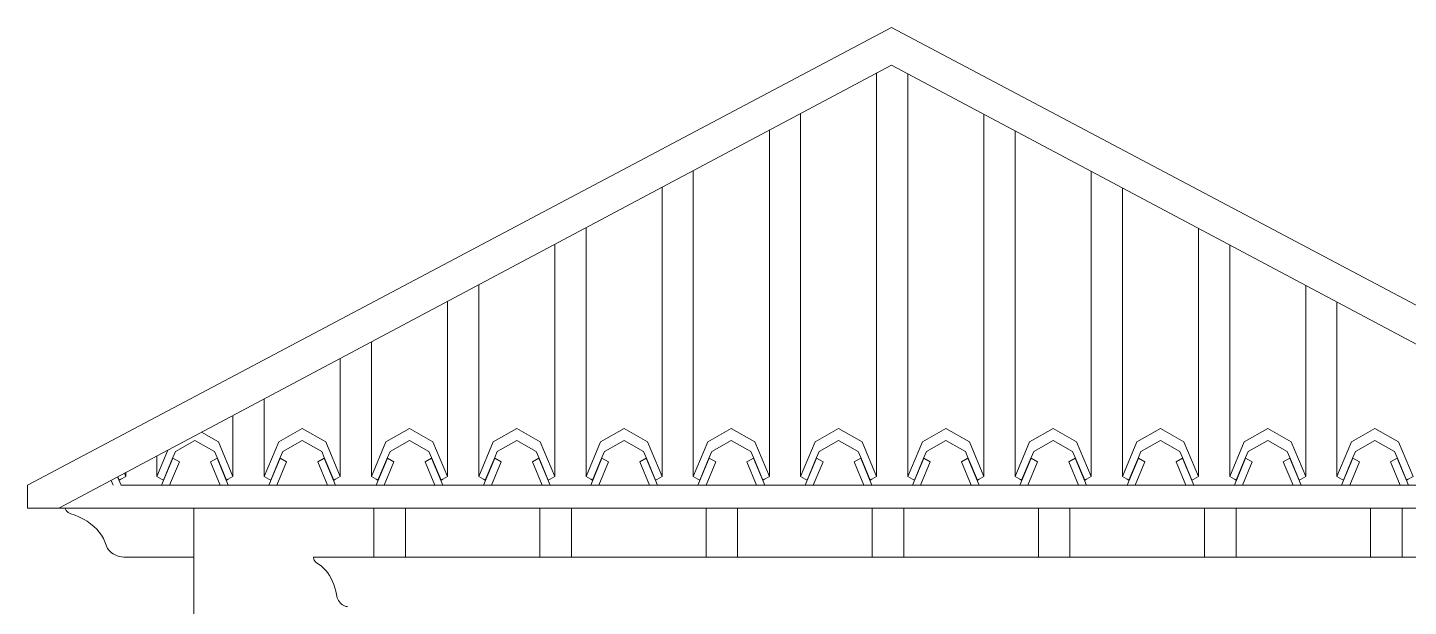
# Model space of a CAD drawing. Header units: millimetres. Extents: x -78046 to 260989, y -99288 to 158505.
# Drawn here: x 190288 to 193884, y 13911 to 15417 of the extents above; entities that cross this region are included whole.
import ezdxf
from ezdxf.xclip import XClip

# ---------------------------------------------------------------- set-up
doc = ezdxf.new("R2010")
doc.units = ezdxf.units.MM
doc.header["$LTSCALE"] = 100
doc.header["$XCLIPFRAME"] = 0
doc.layers.add('-HATCH', color=8, linetype='Continuous', lineweight=5)
doc.layers.add('-LINE1', color=7, linetype='Continuous', lineweight=18)

# ---------------------------------------------------------------- blocks, each defined once
blk = doc.blocks.new('erte')
for p, q in [((213710, -52249.4), (213710, -49738)), ((213791.3, -49738), (213791.3, -52249.4)), ((213989.4, -52249.4), (213989.4, -49738)), ((214070.7, -49738), (214070.7, -52249.4)), ((214268.8, -52249.4), (214268.8, -49738)), ((214350.1, -49738), (214350.1, -52249.4)), ((214548.2, -52249.4), (214548.2, -49738)), ((214629.5, -49738), (214629.5, -52249.4)), ((214827.6, -52249.4), (214827.6, -49738)), ((214908.9, -49738), (214908.9, -52249.4)), ((215107, -52249.4), (215107, -49738)), ((215188.3, -49738), (215188.3, -52249.4)), ((215386.4, -52249.4), (215386.4, -49738)), ((215467.7, -49738), (215467.7, -52249.4)), ((215665.8, -52249.4), (215665.8, -49738)), ((215747.1, -49738), (215747.1, -52249.4)), ((215945.2, -52249.4), (215945.2, -49738)), ((216026.5, -49738), (216026.5, -52249.4)), ((216224.6, -52249.4), (216224.6, -49738)), ((216305.9, -49738), (216305.9, -52249.4)), ((216504, -52249.4), (216504, -49738)), ((216585.3, -49738), (216585.3, -52249.4)), ((216783.4, -52249.4), (216783.4, -49738)), ((216864.7, -49738), (216864.7, -52249.4)), ((213829.1, -52159), (213890.3, -52124.5)), ((213890.3, -52124.5), (213951.5, -52159)), ((214108.5, -52159), (214169.7, -52124.5)), ((214169.7, -52124.5), (214230.9, -52159)), ((214387.9, -52159), (214449.1, -52124.5)), ((214449.1, -52124.5), (214510.3, -52159)), ((214667.3, -52159), (214728.5, -52124.5)), ((214728.5, -52124.5), (214789.7, -52159)), ((214946.7, -52159), (215007.9, -52124.5)), ((215007.9, -52124.5), (215069.1, -52159)), ((215226.1, -52159), (215287.3, -52124.5)), ((215287.3, -52124.5), (215348.5, -52159)), ((215505.5, -52159), (215566.7, -52124.5)), ((215566.7, -52124.5), (215627.9, -52159)), ((215784.9, -52159), (215846.1, -52124.5)), ((215846.1, -52124.5), (215907.3, -52159)), ((216064.3, -52159), (216125.5, -52124.5)), ((216125.5, -52124.5), (216186.7, -52159)), ((216343.7, -52159), (216404.9, -52124.5)), ((216404.9, -52124.5), (216466.1, -52159)), ((216623.1, -52159), (216684.3, -52124.5)), ((216684.3, -52124.5), (216745.5, -52159)), ((216902.5, -52159), (216963.7, -52124.5)), ((216963.7, -52124.5), (217024.9, -52159)), ((213672.1, -52159), (213710, -52249.4)), ((213791.3, -52249.4), (213829.1, -52159)), ((213839.6, -52184), (213890.3, -52155.3)), ((213890.3, -52155.3), (213941.1, -52184)), ((213951.5, -52159), (213989.4, -52249.4)), ((214070.7, -52249.4), (214108.5, -52159)), ((214119, -52184), (214169.7, -52155.3)), ((214169.7, -52155.3), (214220.5, -52184)), ((214230.9, -52159), (214268.8, -52249.4)), ((214350.1, -52249.4), (214387.9, -52159)), ((214398.4, -52184), (214449.1, -52155.3)), ((214449.1, -52155.3), (214499.9, -52184)), ((214510.3, -52159), (214548.2, -52249.4)), ((214629.5, -52249.4), (214667.3, -52159)), ((214677.8, -52184), (214728.5, -52155.3)), ((214728.5, -52155.3), (214779.3, -52184)), ((214789.7, -52159), (214827.6, -52249.4)), ((214908.9, -52249.4), (214946.7, -52159)), ((214957.2, -52184), (215007.9, -52155.3)), ((215007.9, -52155.3), (215058.7, -52184)), ((215069.1, -52159), (215107, -52249.4)), ((215188.3, -52249.4), (215226.1, -52159)), ((215236.6, -52184), (215287.3, -52155.3)), ((215287.3, -52155.3), (215338.1, -52184)), ((215348.5, -52159), (215386.4, -52249.4)), ((215467.7, -52249.4), (215505.5, -52159)), ((215516, -52184), (215566.7, -52155.3)), ((215566.7, -52155.3), (215617.5, -52184)), ((215627.9, -52159), (215665.8, -52249.4)), ((215747.1, -52249.4), (215784.9, -52159)), ((215795.4, -52184), (215846.1, -52155.3)), ((215846.1, -52155.3), (215896.9, -52184)), ((215907.3, -52159), (215945.2, -52249.4)), ((216026.5, -52249.4), (216064.3, -52159)), ((216074.8, -52184), (216125.5, -52155.3)), ((216125.5, -52155.3), (216176.3, -52184)), ((216186.7, -52159), (216224.6, -52249.4)), ((216305.9, -52249.4), (216343.7, -52159)), ((216354.2, -52184), (216404.9, -52155.3)), ((216404.9, -52155.3), (216455.7, -52184)), ((216466.1, -52159), (216504, -52249.4)), ((216585.3, -52249.4), (216623.1, -52159)), ((216633.6, -52184), (216684.3, -52155.3)), ((216684.3, -52155.3), (216735.1, -52184)), ((216745.5, -52159), (216783.4, -52249.4)), ((216864.7, -52249.4), (216902.5, -52159)), ((216913, -52184), (216963.7, -52155.3)), ((216963.7, -52155.3), (217014.5, -52184)), ((217024.9, -52159), (217062.8, -52249.4)), ((213676.9, -52271.6), (213651.6, -52211.2)), ((213668.5, -52200.2), (213693.1, -52258.9)), ((213697.8, -52271.6), (213668.5, -52201.7)), ((213832.8, -52201.7), (213803.5, -52271.6)), ((213808.2, -52258.9), (213832.8, -52200.2)), ((213849.7, -52211.2), (213824.4, -52271.6)), ((213832.8, -52200.2), (213839.6, -52184)), ((213832.8, -52201.7), (213832.8, -52200.2)), ((213849.7, -52211.2), (213832.8, -52201.7)), ((213947.9, -52201.7), (213931, -52211.2)), ((213956.3, -52271.6), (213931, -52211.2)), ((213941.1, -52184), (213947.9, -52200.2)), ((213947.9, -52200.2), (213947.9, -52201.7)), ((213947.9, -52200.2), (213972.5, -52258.9)), ((213977.2, -52271.6), (213947.9, -52201.7)), ((214112.2, -52201.7), (214082.9, -52271.6)), ((214087.6, -52258.9), (214112.2, -52200.2)), ((214129.1, -52211.2), (214103.8, -52271.6)), ((214112.2, -52200.2), (214119, -52184)), ((214112.2, -52201.7), (214112.2, -52200.2)), ((214129.1, -52211.2), (214112.2, -52201.7)), ((214227.3, -52201.7), (214210.4, -52211.2)), ((214235.7, -52271.6), (214210.4, -52211.2)), ((214220.5, -52184), (214227.3, -52200.2)), ((214227.3, -52200.2), (214227.3, -52201.7)), ((214227.3, -52200.2), (214251.9, -52258.9)), ((214256.6, -52271.6), (214227.3, -52201.7)), ((214391.6, -52201.7), (214362.3, -52271.6)), ((214367, -52258.9), (214391.6, -52200.2)), ((214408.5, -52211.2), (214383.2, -52271.6)), ((214391.6, -52200.2), (214398.4, -52184)), ((214391.6, -52201.7), (214391.6, -52200.2)), ((214408.5, -52211.2), (214391.6, -52201.7)), ((214506.7, -52201.7), (214489.8, -52211.2)), ((214515.1, -52271.6), (214489.8, -52211.2)), ((214499.9, -52184), (214506.7, -52200.2)), ((214506.7, -52200.2), (214506.7, -52201.7)), ((214506.7, -52200.2), (214531.3, -52258.9)), ((214536, -52271.6), (214506.7, -52201.7)), ((214671, -52201.7), (214641.7, -52271.6)), ((214646.4, -52258.9), (214671, -52200.2)), ((214687.9, -52211.2), (214662.6, -52271.6)), ((214671, -52200.2), (214677.8, -52184)), ((214671, -52201.7), (214671, -52200.2)), ((214687.9, -52211.2), (214671, -52201.7)), ((214786.1, -52201.7), (214769.2, -52211.2)), ((214794.5, -52271.6), (214769.2, -52211.2)), ((214779.3, -52184), (214786.1, -52200.2)), ((214786.1, -52200.2), (214786.1, -52201.7)), ((214786.1, -52200.2), (214810.7, -52258.9)), ((214815.4, -52271.6), (214786.1, -52201.7)), ((214950.4, -52201.7), (214921.1, -52271.6)), ((214925.8, -52258.9), (214950.4, -52200.2)), ((214967.3, -52211.2), (214942, -52271.6)), ((214950.4, -52200.2), (214957.2, -52184)), ((214950.4, -52201.7), (214950.4, -52200.2)), ((214967.3, -52211.2), (214950.4, -52201.7)), ((215065.5, -52201.7), (215048.6, -52211.2)), ((215073.9, -52271.6), (215048.6, -52211.2)), ((215058.7, -52184), (215065.5, -52200.2)), ((215065.5, -52200.2), (215065.5, -52201.7)), ((215065.5, -52200.2), (215090.1, -52258.9)), ((215094.8, -52271.6), (215065.5, -52201.7)), ((215229.8, -52201.7), (215200.5, -52271.6)), ((215205.2, -52258.9), (215229.8, -52200.2)), ((215246.7, -52211.2), (215221.4, -52271.6)), ((215229.8, -52200.2), (215236.6, -52184)), ((215229.8, -52201.7), (215229.8, -52200.2)), ((215246.7, -52211.2), (215229.8, -52201.7)), ((215344.9, -52201.7), (215328, -52211.2)), ((215353.3, -52271.6), (215328, -52211.2)), ((215338.1, -52184), (215344.9, -52200.2)), ((215344.9, -52200.2), (215344.9, -52201.7)), ((215344.9, -52200.2), (215369.5, -52258.9)), ((215374.2, -52271.6), (215344.9, -52201.7)), ((215509.2, -52201.7), (215479.9, -52271.6)), ((215484.6, -52258.9), (215509.2, -52200.2)), ((215526.1, -52211.2), (215500.8, -52271.6)), ((215509.2, -52200.2), (215516, -52184)), ((215509.2, -52201.7), (215509.2, -52200.2)), ((215526.1, -52211.2), (215509.2, -52201.7)), ((215624.3, -52201.7), (215607.4, -52211.2)), ((215632.7, -52271.6), (215607.4, -52211.2)), ((215617.5, -52184), (215624.3, -52200.2)), ((215624.3, -52200.2), (215624.3, -52201.7)), ((215624.3, -52200.2), (215648.9, -52258.9)), ((215653.6, -52271.6), (215624.3, -52201.7)), ((215788.6, -52201.7), (215759.3, -52271.6)), ((215764, -52258.9), (215788.6, -52200.2)), ((215805.5, -52211.2), (215780.2, -52271.6)), ((215788.6, -52200.2), (215795.4, -52184)), ((215788.6, -52201.7), (215788.6, -52200.2)), ((215805.5, -52211.2), (215788.6, -52201.7)), ((215903.7, -52201.7), (215886.8, -52211.2)), ((215912.1, -52271.6), (215886.8, -52211.2)), ((215896.9, -52184), (215903.7, -52200.2)), ((215903.7, -52200.2), (215903.7, -52201.7)), ((215903.7, -52200.2), (215928.3, -52258.9)), ((215933, -52271.6), (215903.7, -52201.7)), ((216068, -52201.7), (216038.7, -52271.6)), ((216043.4, -52258.9), (216068, -52200.2)), ((216084.9, -52211.2), (216059.6, -52271.6)), ((216068, -52200.2), (216074.8, -52184)), ((216068, -52201.7), (216068, -52200.2)), ((216084.9, -52211.2), (216068, -52201.7)), ((216183.1, -52201.7), (216166.2, -52211.2)), ((216191.5, -52271.6), (216166.2, -52211.2)), ((216176.3, -52184), (216183.1, -52200.2)), ((216183.1, -52200.2), (216183.1, -52201.7)), ((216183.1, -52200.2), (216207.7, -52258.9)), ((216212.4, -52271.6), (216183.1, -52201.7)), ((216347.4, -52201.7), (216318.1, -52271.6)), ((216322.8, -52258.9), (216347.4, -52200.2)), ((216364.3, -52211.2), (216339, -52271.6)), ((216347.4, -52200.2), (216354.2, -52184)), ((216347.4, -52201.7), (216347.4, -52200.2)), ((216364.3, -52211.2), (216347.4, -52201.7)), ((216462.5, -52201.7), (216445.6, -52211.2)), ((216470.9, -52271.6), (216445.6, -52211.2)), ((216455.7, -52184), (216462.5, -52200.2)), ((216462.5, -52200.2), (216462.5, -52201.7)), ((216462.5, -52200.2), (216487.1, -52258.9)), ((216491.8, -52271.6), (216462.5, -52201.7)), ((216626.8, -52201.7), (216597.5, -52271.6)), ((216602.2, -52258.9), (216626.8, -52200.2)), ((216643.7, -52211.2), (216618.4, -52271.6)), ((216626.8, -52200.2), (216633.6, -52184)), ((216626.8, -52201.7), (216626.8, -52200.2)), ((216643.7, -52211.2), (216626.8, -52201.7)), ((216741.9, -52201.7), (216725, -52211.2)), ((216750.3, -52271.6), (216725, -52211.2)), ((216735.1, -52184), (216741.9, -52200.2)), ((216741.9, -52200.2), (216741.9, -52201.7)), ((216741.9, -52200.2), (216766.5, -52258.9)), ((216771.2, -52271.6), (216741.9, -52201.7)), ((216906.2, -52201.7), (216876.9, -52271.6)), ((216881.6, -52258.9), (216906.2, -52200.2)), ((216923.1, -52211.2), (216897.8, -52271.6)), ((216906.2, -52200.2), (216913, -52184)), ((216906.2, -52201.7), (216906.2, -52200.2)), ((216923.1, -52211.2), (216906.2, -52201.7)), ((217021.3, -52201.7), (217004.4, -52211.2)), ((217029.7, -52271.6), (217004.4, -52211.2)), ((217014.5, -52184), (217021.3, -52200.2)), ((217021.3, -52200.2), (217021.3, -52201.7)), ((217021.3, -52200.2), (217045.9, -52258.9)), ((217050.6, -52271.6), (217021.3, -52201.7)), ((213697.7, -52256.3), (213710, -52249.4)), ((213791.3, -52249.4), (213803.5, -52256.3)), ((213977.1, -52256.3), (213989.4, -52249.4)), ((214070.7, -52249.4), (214082.9, -52256.3)), ((214256.5, -52256.3), (214268.8, -52249.4)), ((214350.1, -52249.4), (214362.3, -52256.3)), ((214535.9, -52256.3), (214548.2, -52249.4)), ((214629.5, -52249.4), (214641.7, -52256.3)), ((214815.3, -52256.3), (214827.6, -52249.4)), ((214908.9, -52249.4), (214921.1, -52256.3)), ((215094.7, -52256.3), (215107, -52249.4)), ((215188.3, -52249.4), (215200.5, -52256.3)), ((215374.1, -52256.3), (215386.4, -52249.4)), ((215467.7, -52249.4), (215479.9, -52256.3)), ((215653.5, -52256.3), (215665.8, -52249.4)), ((215747.1, -52249.4), (215759.3, -52256.3)), ((215932.9, -52256.3), (215945.2, -52249.4)), ((216026.5, -52249.4), (216038.7, -52256.3)), ((216212.3, -52256.3), (216224.6, -52249.4)), ((216305.9, -52249.4), (216318.1, -52256.3)), ((216491.7, -52256.3), (216504, -52249.4)), ((216585.3, -52249.4), (216597.5, -52256.3)), ((216771.1, -52256.3), (216783.4, -52249.4)), ((216864.7, -52249.4), (216876.9, -52256.3)), ((217050.5, -52256.3), (217062.8, -52249.4)), ((213693.1, -52258.9), (213697.7, -52256.3)), ((213803.5, -52256.3), (213808.2, -52258.9)), ((213972.5, -52258.9), (213977.1, -52256.3)), ((214082.9, -52256.3), (214087.6, -52258.9)), ((214251.9, -52258.9), (214256.5, -52256.3)), ((214362.3, -52256.3), (214367, -52258.9)), ((214531.3, -52258.9), (214535.9, -52256.3)), ((214641.7, -52256.3), (214646.4, -52258.9)), ((214810.7, -52258.9), (214815.3, -52256.3)), ((214921.1, -52256.3), (214925.8, -52258.9)), ((215090.1, -52258.9), (215094.7, -52256.3)), ((215200.5, -52256.3), (215205.2, -52258.9)), ((215369.5, -52258.9), (215374.1, -52256.3)), ((215479.9, -52256.3), (215484.6, -52258.9)), ((215648.9, -52258.9), (215653.5, -52256.3)), ((215759.3, -52256.3), (215764, -52258.9)), ((215928.3, -52258.9), (215932.9, -52256.3)), ((216038.7, -52256.3), (216043.4, -52258.9)), ((216207.7, -52258.9), (216212.3, -52256.3)), ((216318.1, -52256.3), (216322.8, -52258.9)), ((216487.1, -52258.9), (216491.7, -52256.3)), ((216597.5, -52256.3), (216602.2, -52258.9)), ((216766.5, -52258.9), (216771.1, -52256.3)), ((216876.9, -52256.3), (216881.6, -52258.9)), ((217045.9, -52258.9), (217050.5, -52256.3))]:
    blk.add_line(p, q)

msp = doc.modelspace()

# ---------------------------------------------------------------- linework, layer by layer
at = {"layer": '-HATCH'}
for p, q in [((191189.8, 14038.7), (191189.8, 14166.7)), ((191271.9, 14038.7), (191271.9, 14166.7)), ((191622.4, 14038.7), (191622.4, 14166.7)), ((191704.6, 14038.7), (191704.6, 14166.7)), ((192055.1, 14038.7), (192055.1, 14166.7)), ((192137.2, 14038.7), (192137.2, 14166.7)), ((192487.7, 14038.7), (192487.7, 14166.7)), ((192569.9, 14038.7), (192569.9, 14166.7)), ((192920.4, 14038.7), (192920.4, 14166.7)), ((193002.5, 14038.7), (193002.5, 14166.7)), ((193353, 14038.7), (193353, 14166.7)), ((193435.2, 14038.7), (193435.2, 14166.7)), ((193785.6, 14038.7), (193785.6, 14166.7)), ((193867.8, 14038.7), (193867.8, 14166.7)), ((191032.6, 14038.7), (191032.7, 14037.2)), ((191189.8, 14038.7), (191032.6, 14038.7)), ((191032.7, 14037.2), (191033, 14035.6)), ((191033, 14035.6), (191033.3, 14034.1)), ((191033.3, 14034.1), (191033.7, 14032.7)), ((191033.7, 14032.7), (191034.3, 14031.3)), ((191034.3, 14031.3), (191034.9, 14029.9)), ((191034.9, 14029.9), (191035.7, 14028.7)), ((191035.7, 14028.7), (191036.5, 14027.5)), ((191036.5, 14027.5), (191037.4, 14026.5)), ((191037.4, 14026.5), (191038.4, 14025.5)), ((191038.4, 14025.5), (191039.4, 14024.7)), ((191189.8, 14038.7), (191271.9, 14038.7)), ((191622.4, 14038.7), (191271.9, 14038.7)), ((191622.4, 14038.7), (191704.6, 14038.7)), ((192055.1, 14038.7), (191704.6, 14038.7)), ((192055.1, 14038.7), (192137.2, 14038.7)), ((192487.7, 14038.7), (192137.2, 14038.7)), ((192487.7, 14038.7), (192569.9, 14038.7)), ((192920.4, 14038.7), (192569.9, 14038.7)), ((192920.4, 14038.7), (192961.4, 14038.7)), ((192961.4, 14038.7), (193002.5, 14038.7)), ((193002.5, 14038.7), (193353, 14038.7)), ((193353, 14038.7), (193435.2, 14038.7)), ((193435.2, 14038.7), (193785.6, 14038.7)), ((193785.6, 14038.7), (193867.8, 14038.7)), ((193867.8, 14038.7), (194218.3, 14038.7)), ((191039.4, 14024.7), (191040.5, 14024)), ((191040.5, 14024), (191046.9, 14020.1)), ((191046.9, 14020.1), (191053, 14015.5)), ((191053, 14015.5), (191058.8, 14010.2)), ((191058.8, 14010.2), (191064.3, 14004.4)), ((191064.3, 14004.4), (191069.4, 13998)), ((191069.4, 13998), (191074.1, 13991.1)), ((191074.1, 13991.1), (191078.3, 13983.8)), ((191078.3, 13983.8), (191082.1, 13976)), ((191082.1, 13976), (191085.4, 13967.9)), ((191085.4, 13967.9), (191088.1, 13959.4)), ((191088.1, 13959.4), (191090.4, 13950.7)), ((191090.4, 13950.7), (191092.1, 13941.8)), ((191092.1, 13941.8), (191093, 13937.5)), ((191093, 13937.5), (191094.2, 13933.4)), ((191094.2, 13933.4), (191095.8, 13929.4)), ((191095.8, 13929.4), (191097.7, 13925.8)), ((191097.7, 13925.8), (191100, 13922.5)), ((191100, 13922.5), (191102.5, 13919.5)), ((191102.5, 13919.5), (191105.2, 13916.9)), ((191105.2, 13916.9), (191108.2, 13914.7)), ((191108.2, 13914.7), (191111.3, 13913)), ((191111.3, 13913), (191114.6, 13911.7)), ((191114.6, 13911.7), (191117.9, 13911)), ((191117.9, 13911), (191121.3, 13910.7))]:
    msp.add_line(p, q, dxfattribs=at)
at = {"layer": '-LINE1', "color": 0, "lineweight": 20}
for p, q in [((190287.9, 14226.7), (192537.9, 15417.4)), ((192537.9, 15417.4), (194787.9, 14226.7)), ((190369.5, 14166.7), (192537.9, 15320)), ((192537.9, 15320), (194706.3, 14166.7)), ((190287.9, 14226.7), (190287.9, 14166.7)), ((194593.5, 14226.7), (190531.1, 14226.7)), ((190287.9, 14166.7), (190386.4, 14166.7)), ((190386.4, 14166.7), (190386.6, 14165.2)), ((190720.9, 14166.7), (190386.4, 14166.7)), ((190386.6, 14165.2), (190387, 14163.6)), ((190387, 14163.6), (190387.6, 14162.1)), ((190387.6, 14162.1), (190388.4, 14160.7)), ((190388.4, 14160.7), (190389.4, 14159.3)), ((190389.4, 14159.3), (190390.5, 14157.9)), ((190390.5, 14157.9), (190391.9, 14156.7)), ((190391.9, 14156.7), (190393.3, 14155.5)), ((190393.3, 14155.5), (190394.9, 14154.5)), ((190394.9, 14154.5), (190396.7, 14153.5)), ((190396.7, 14153.5), (190398.5, 14152.7)), ((190398.5, 14152.7), (190400.4, 14152)), ((190400.4, 14152), (190411.8, 14148.1)), ((190411.8, 14148.1), (190422.7, 14143.5)), ((190422.7, 14143.5), (190433.1, 14138.2)), ((190433.1, 14138.2), (190442.9, 14132.4)), ((190720.9, 14038.7), (190720.9, 14166.7)), ((191189.8, 14166.7), (190720.9, 14166.7)), ((191189.8, 14166.7), (191271.9, 14166.7)), ((191622.4, 14166.7), (191271.9, 14166.7)), ((191622.4, 14166.7), (191704.6, 14166.7)), ((192055.1, 14166.7), (191704.6, 14166.7)), ((192055.1, 14166.7), (192137.2, 14166.7)), ((192487.7, 14166.7), (192137.2, 14166.7)), ((192487.7, 14166.7), (192569.9, 14166.7)), ((192920.4, 14166.7), (192569.9, 14166.7)), ((192920.4, 14166.7), (193002.5, 14166.7)), ((193353, 14166.7), (193002.5, 14166.7)), ((193353, 14166.7), (193435.2, 14166.7)), ((193785.6, 14166.7), (193435.2, 14166.7)), ((193785.6, 14166.7), (193867.8, 14166.7)), ((194218.3, 14166.7), (193867.8, 14166.7)), ((190442.9, 14132.4), (190451.9, 14126)), ((190451.9, 14126), (190460.3, 14119.2)), ((190460.3, 14119.2), (190467.9, 14111.8)), ((190467.9, 14111.8), (190474.6, 14104)), ((190474.6, 14104), (190480.5, 14095.9)), ((190480.5, 14095.9), (190485.4, 14087.4)), ((190485.4, 14087.4), (190489.4, 14078.7)), ((190489.4, 14078.7), (190492.5, 14069.8)), ((190492.5, 14069.8), (190494, 14065.5)), ((190494, 14065.5), (190496.2, 14061.4)), ((190496.2, 14061.4), (190499.1, 14057.4)), ((190499.1, 14057.4), (190502.5, 14053.8)), ((190502.5, 14053.8), (190506.5, 14050.5)), ((190506.5, 14050.5), (190511, 14047.5)), ((190511, 14047.5), (190515.9, 14044.9)), ((190515.9, 14044.9), (190521.2, 14042.7)), ((190521.2, 14042.7), (190526.7, 14041)), ((190526.7, 14041), (190532.6, 14039.7)), ((190532.6, 14039.7), (190538.5, 14039)), ((190538.5, 14039), (190544.6, 14038.7)), ((190544.6, 14038.7), (190720.9, 14038.7)), ((190720.9, 11466.7), (190720.9, 14038.7))]:
    msp.add_line(p, q, dxfattribs=at)

# ---------------------------------------------------------------- block references
at = {"layer": '-HATCH'}
ref = msp.add_blockref('erte', (-23166.6, 66498.3), dxfattribs=at)
XClip(ref).set_block_clipping_path([(213648.4887238657, -52271.8537056914), (217760.1404228482, -52271.6146710611), (215704.5391370934, -51178.3632300161)])

doc.saveas('drawing.dxf')
